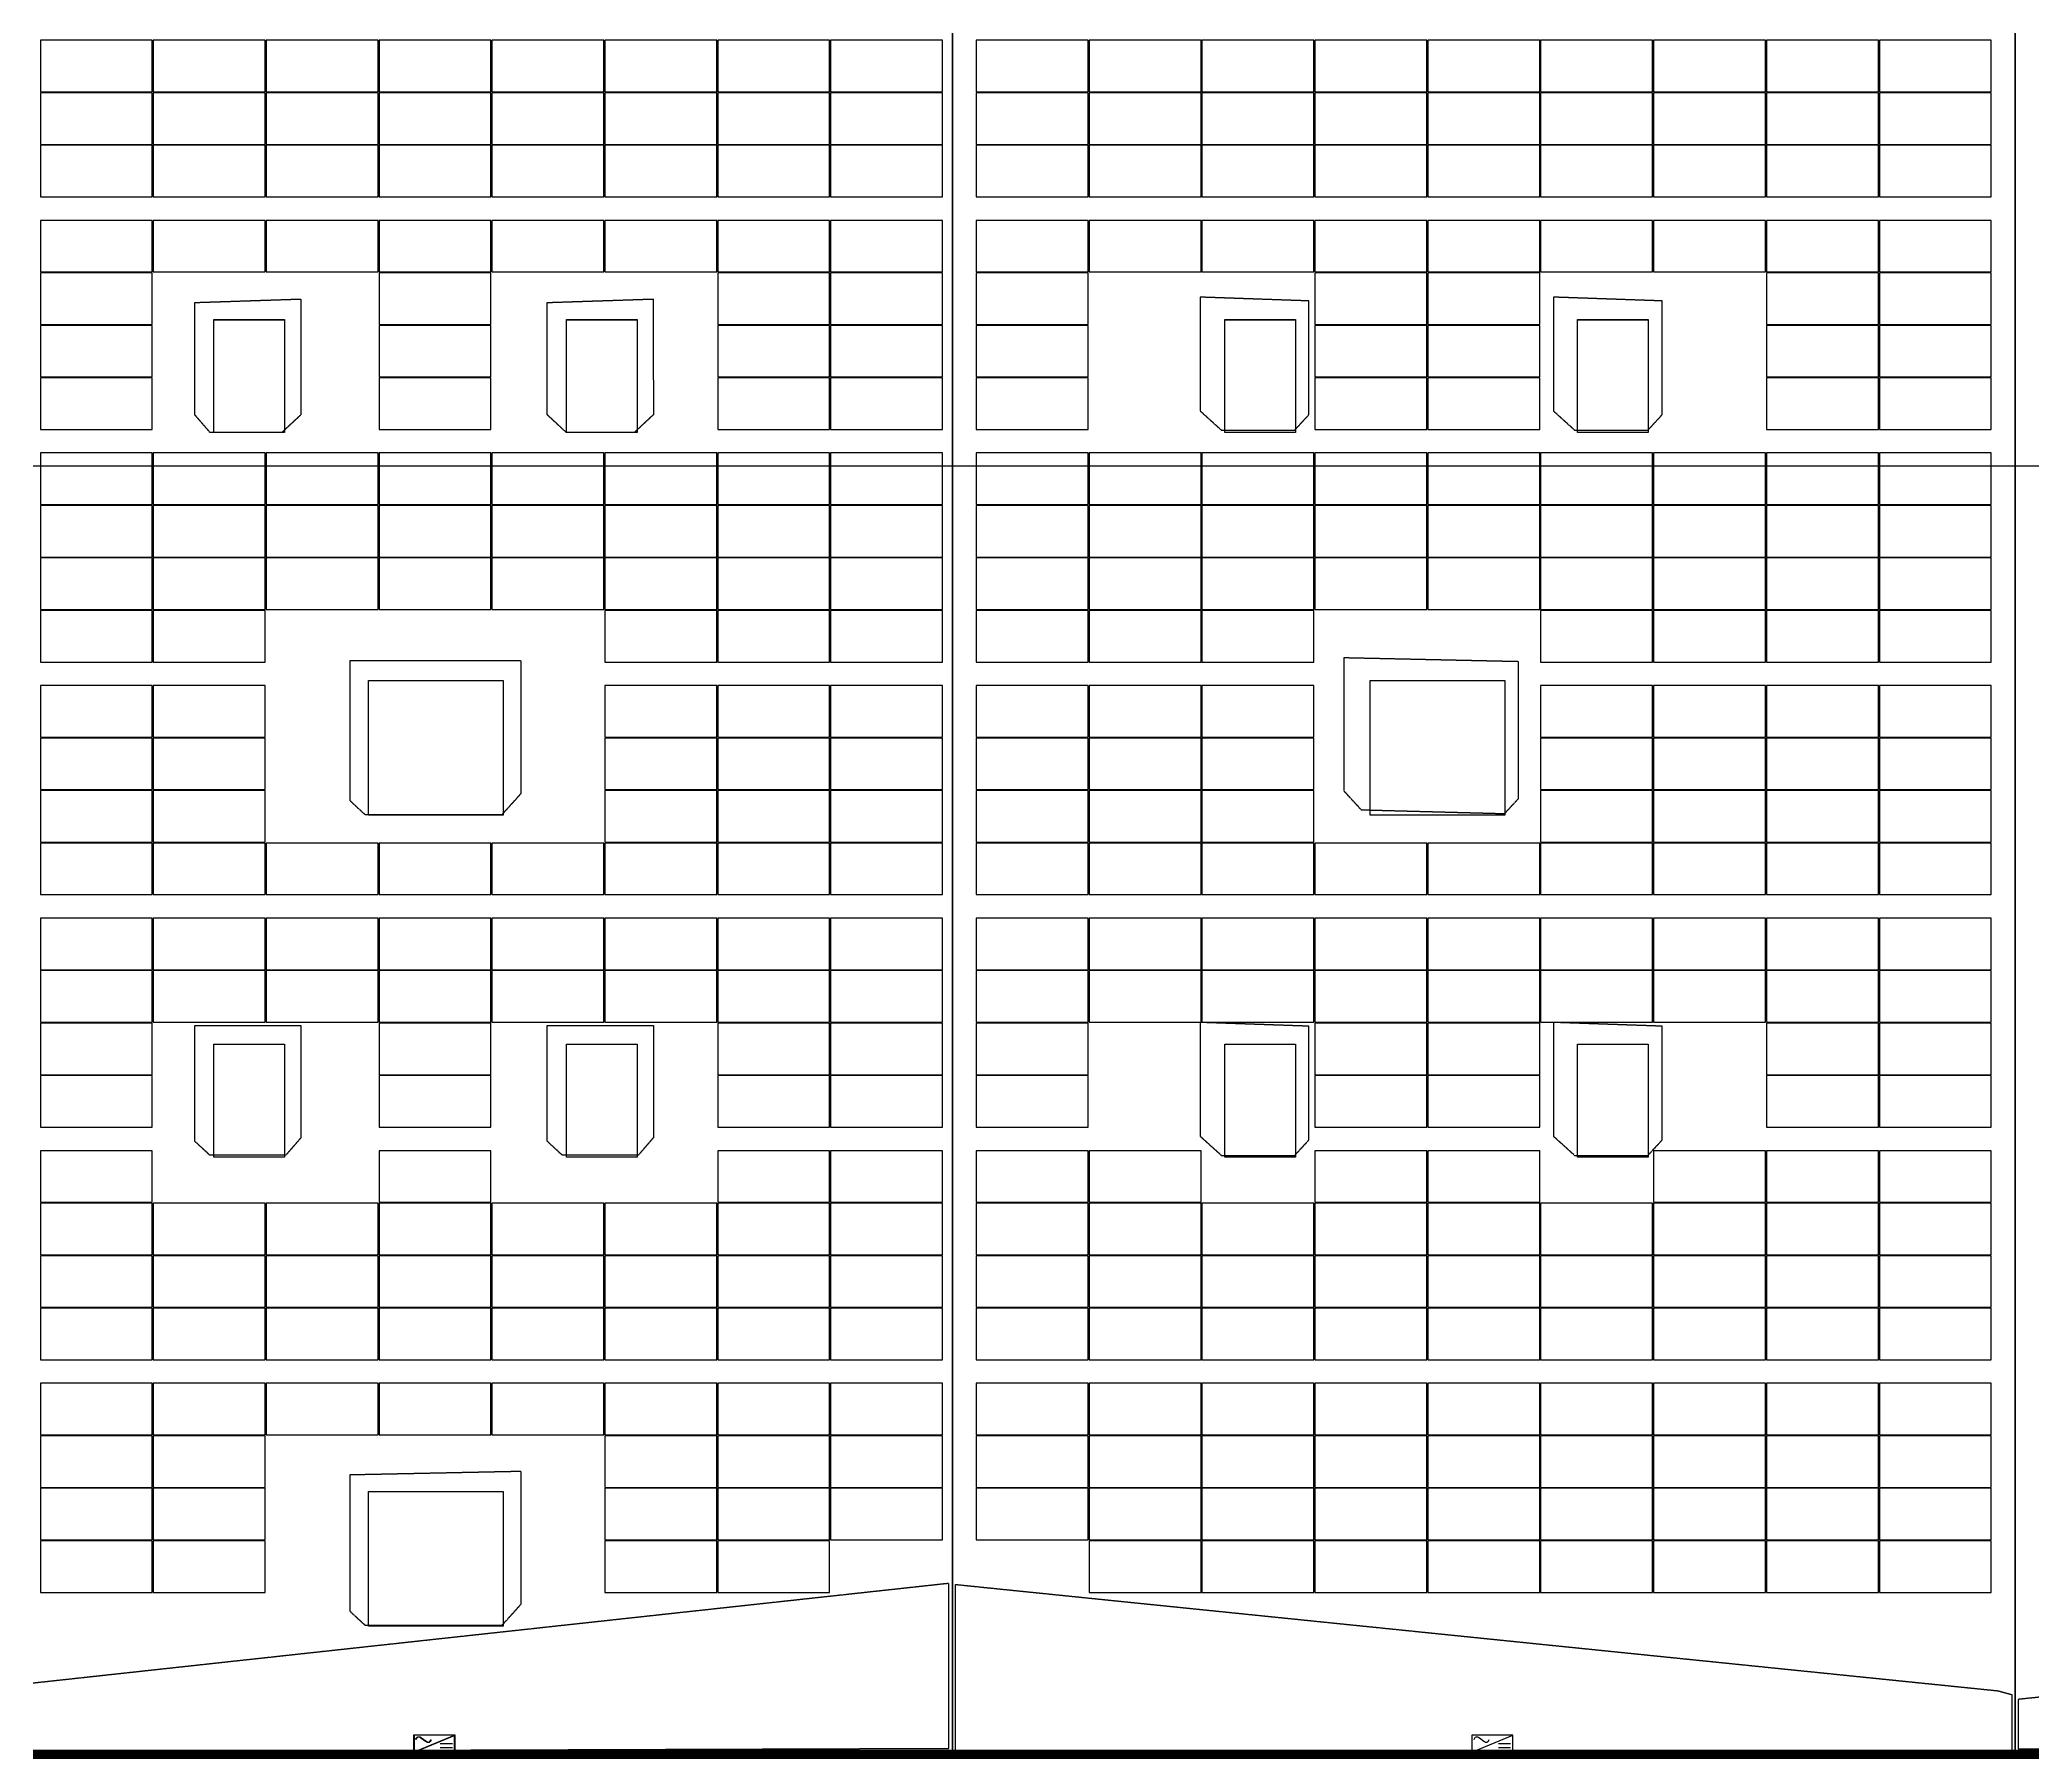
# Model space of a CAD drawing. Header units: millimetres. Extents: x -330863 to 383137, y -246038 to 314990.
# Drawn here: x -42799 to -436, y -129651 to -93253 of the extents above; entities that cross this region are included whole.
import ezdxf

# ---------------------------------------------------------------- set-up
doc = ezdxf.new("R2010")
doc.units = ezdxf.units.MM
doc.linetypes.add('DASHED', pattern=[1.524, 1.27, -0.254])
doc.linetypes.add('HIDDEN', pattern=[0.375, 0.25, -0.125])
for name, color, linetype in [('-建筑轮廓线', 7, 'Continuous'), ('单元区域外轮廓', 7, 'ByLayer'), ('屋脊线', 7, 'ByLayer'), ('组件', 7, 'ByLayer'), ('逆变器', 7, 'ByLayer'), ('阴影', 8, 'DASHED'), ('障碍物', 7, 'ByLayer')]:
    doc.layers.add(name, color=color, linetype=linetype)
doc.layers.add('PUB_DIM', color=7, linetype='Continuous', lineweight=0)
doc.layers.add('X消防车道', color=6, linetype='HIDDEN', lineweight=18)
doc.styles.add('_TCH_DIM_T3', font='SIMPLEX.shx', dxfattribs={"width": 0.6, "bigfont": 'GBCBIG.shx'})
doc.dimstyles.new('_TCH_ARCH_M_M&&1', dxfattribs={"dimtxt": 3, "dimasz": 0.5, "dimexe": 1.25, "dimexo": 1.5, "dimgap": 0.63125, "dimtad": 1, "dimtxsty": '_TCH_DIM_T3', "dimblk": 'ARCHTICK', "dimcen": 2.5, "dimclrt": 7, "dimazin": 2, "dimtfac": 1, "dimtix": 1, "dimtmove": 2, "dimatfit": 3})

# ---------------------------------------------------------------- blocks, each defined once
blk = doc.blocks.new('*U5')
at = {"layer": '单元区域外轮廓', "color": 2}
for points in [[(-88500, 145849, 10100), (88500, 145849, 10100), (88500, -93851, 10100), (64900, -93851, 10100), (64901, -129651, 10100), (-82500, -129651, 10100), (-82500, -112951, 10100), (-88500, -112951, 10100), (-88500, 145849, 10100)], [(-88500, 145849, 10600), (88500, 145849, 10600), (88500, -93851, 10600), (64900, -93851, 10600), (64901, -129651, 10600), (-82500, -129651, 10600), (-82500, -112951, 10600), (-88500, -112951, 10600), (-88500, 145849, 10600)]]:
    blk.add_polyline3d(points, close=True, dxfattribs=at)
at = {"flags": 1}
for tag in ['unit_id', 'unit_name', 'parapet_height', 'ground_elevation', 'is_enable_parapet']:
    blk.add_attdef(tag, (0, 0), '', height=2.5, dxfattribs=at)
blk = doc.blocks.new('*U6')
at = {"layer": '屋脊线', "color": 30}
for p, q in [((-23396, -129651, 8900), (-23400, 145849, 8900)), ((-796, -129651, 10100), (-800, 145849, 10100)), ((-45396, -129651, 10100), (-23396, -129651, 8900)), ((-23396, -129651, 8900), (-796, -129651, 10100)), ((-796, -129651, 10100), (21804, -129651, 8900))]:
    blk.add_line(p, q, dxfattribs=at)
at = {"flags": 1}
for tag in ['unit_id', 'unit_name']:
    blk.add_attdef(tag, (0, 0), '', height=2.5, dxfattribs=at)
blk = doc.blocks.new('*U30', base_point=(43.5, 18.1))
at = {"color": 0}
for p, q in [((0, 0), (87, 36.1)), ((56.7, 18.2), (81.7, 18.2)), ((56.7, 9.6), (81.7, 9.6))]:
    blk.add_line(p, q, dxfattribs=at)
blk.add_lwpolyline([(0, 0), (87, 0), (87, 36.1), (0, 36.1)], close=True, dxfattribs=at)
blk.add_lwpolyline([(4.7, 27, -0.6815), (15.8, 30.2), (25.5, 23.7, 0.6815), (36.6, 27)], format="xyb", dxfattribs=at)
blk = doc.blocks.new('*U35', base_point=(43.5, 18.1))
at = {"color": 0}
for p, q in [((0, 0), (87, 36.1)), ((56.7, 18.2), (81.7, 18.2)), ((56.7, 9.6), (81.7, 9.6))]:
    blk.add_line(p, q, dxfattribs=at)
blk.add_lwpolyline([(0, 0), (87, 0), (87, 36.1), (0, 36.1)], close=True, dxfattribs=at)
blk.add_lwpolyline([(4.7, 27, -0.6815), (15.8, 30.2), (25.5, 23.7, 0.6815), (36.6, 27)], format="xyb", dxfattribs=at)
blk = doc.blocks.new('*U36', base_point=(43.5, 18.1))
at = {"color": 0}
for p, q in [((0, 0), (87, 36.1)), ((56.7, 18.2), (81.7, 18.2)), ((56.7, 9.6), (81.7, 9.6))]:
    blk.add_line(p, q, dxfattribs=at)
blk.add_lwpolyline([(0, 0), (87, 0), (87, 36.1), (0, 36.1)], close=True, dxfattribs=at)
blk.add_lwpolyline([(4.7, 27, -0.6815), (15.8, 30.2), (25.5, 23.7, 0.6815), (36.6, 27)], format="xyb", dxfattribs=at)
blk = doc.blocks.new('*U137')
at = {"layer": '障碍物', "color": 1}
blk.add_polyline3d([(-39100, -99201, 10), (-37600, -99201, 10), (-37600, -101601, 10), (-39100, -101601, 10)], close=True, dxfattribs=at)
at = {"flags": 1}
for tag in ['height', 'shape']:
    blk.add_attdef(tag, (0, 0), '', height=2.5, dxfattribs=at)
blk = doc.blocks.new('*U138')
at = {"layer": '障碍物', "color": 1}
blk.add_polyline3d([(-31600, -99201, 10), (-30100, -99201, 10), (-30100, -101601, 10), (-31600, -101601, 10)], close=True, dxfattribs=at)
at = {"flags": 1}
for tag in ['height', 'shape']:
    blk.add_attdef(tag, (0, 0), '', height=2.5, dxfattribs=at)
blk = doc.blocks.new('*U139')
at = {"layer": '障碍物', "color": 1}
blk.add_polyline3d([(-39100, -114601, 10), (-37600, -114601, 10), (-37600, -117001, 10), (-39100, -117001, 10)], close=True, dxfattribs=at)
at = {"flags": 1}
for tag in ['height', 'shape']:
    blk.add_attdef(tag, (0, 0), '', height=2.5, dxfattribs=at)
blk = doc.blocks.new('*U140')
at = {"layer": '障碍物', "color": 1}
blk.add_polyline3d([(-31600, -114601, 10), (-30100, -114601, 10), (-30100, -117001, 10), (-31600, -117001, 10)], close=True, dxfattribs=at)
at = {"flags": 1}
for tag in ['height', 'shape']:
    blk.add_attdef(tag, (0, 0), '', height=2.5, dxfattribs=at)
blk = doc.blocks.new('*U154')
at = {"layer": '障碍物', "color": 1}
blk.add_polyline3d([(-35810, -106871, 10), (-32950, -106871, 10), (-32950, -109732, 10), (-35810, -109732, 10)], close=True, dxfattribs=at)
at = {"flags": 1}
for tag in ['height', 'shape']:
    blk.add_attdef(tag, (0, 0), '', height=2.5, dxfattribs=at)
blk = doc.blocks.new('*U155')
at = {"layer": '障碍物', "color": 1}
blk.add_polyline3d([(-35810, -124111, 10), (-32950, -124111, 10), (-32950, -126972, 10), (-35810, -126972, 10)], close=True, dxfattribs=at)
at = {"flags": 1}
for tag in ['height', 'shape']:
    blk.add_attdef(tag, (0, 0), '', height=2.5, dxfattribs=at)
blk = doc.blocks.new('*U212')
at = {"layer": '障碍物', "color": 1}
blk.add_polyline3d([(-17600, -99201, 10), (-16100, -99201, 10), (-16100, -101601, 10), (-17600, -101601, 10)], close=True, dxfattribs=at)
at = {"flags": 1}
for tag in ['height', 'shape']:
    blk.add_attdef(tag, (0, 0), '', height=2.5, dxfattribs=at)
blk = doc.blocks.new('*U213')
at = {"layer": '障碍物', "color": 1}
blk.add_polyline3d([(-10100, -99201, 10), (-8600, -99201, 10), (-8600, -101601, 10), (-10100, -101601, 10)], close=True, dxfattribs=at)
at = {"flags": 1}
for tag in ['height', 'shape']:
    blk.add_attdef(tag, (0, 0), '', height=2.5, dxfattribs=at)
blk = doc.blocks.new('*U216')
at = {"layer": '障碍物', "color": 1}
blk.add_polyline3d([(-17600, -114601, 10), (-16100, -114601, 10), (-16100, -117001, 10), (-17600, -117001, 10)], close=True, dxfattribs=at)
at = {"flags": 1}
for tag in ['height', 'shape']:
    blk.add_attdef(tag, (0, 0), '', height=2.5, dxfattribs=at)
blk = doc.blocks.new('*U217')
at = {"layer": '障碍物', "color": 1}
blk.add_polyline3d([(-10100, -114601, 10), (-8600, -114601, 10), (-8600, -117001, 10), (-10100, -117001, 10)], close=True, dxfattribs=at)
at = {"flags": 1}
for tag in ['height', 'shape']:
    blk.add_attdef(tag, (0, 0), '', height=2.5, dxfattribs=at)
blk = doc.blocks.new('*U229')
at = {"layer": '障碍物', "color": 1}
blk.add_polyline3d([(-14510, -106871, 10), (-11650, -106871, 10), (-11650, -109732, 10), (-14510, -109732, 10)], close=True, dxfattribs=at)
at = {"flags": 1}
for tag in ['height', 'shape']:
    blk.add_attdef(tag, (0, 0), '', height=2.5, dxfattribs=at)
blk = doc.blocks.new('*U13')
at = {"layer": '组件', "color": 0}
blk.add_polyline3d([(0, 0, 0), (0, -109.6, 0), (238.1, -109.6, 12.6), (238.1, 0, 12.6)], close=True, dxfattribs=at)
at = {"flags": 1}
for tag in ['mounting-hole-spacing1', 'mounting-hole-spacing2', 'module-material', 'vmpo', 'voco', 'silicon-material', 'panel-length', 'panel-width', 'panel-height', 'userid', 'theme', 'note', 'name', 'pmax', 'company-name', 'id', 'impo', 'isco']:
    blk.add_attdef(tag, (0, 0), '', height=2.5, dxfattribs=at)
blk = doc.blocks.new('*U11')
at = {"layer": '组件', "color": 0}
blk.add_polyline3d([(0, 0, 0), (0, 109.6, 0), (-238, 109.6, 13), (-238, 0, 13)], close=True, dxfattribs=at)
at = {"flags": 1}
for tag in ['mounting-hole-spacing1', 'mounting-hole-spacing2', 'module-material', 'vmpo', 'voco', 'silicon-material', 'panel-length', 'panel-width', 'panel-height', 'userid', 'theme', 'note', 'name', 'pmax', 'company-name', 'id', 'impo', 'isco']:
    blk.add_attdef(tag, (0, 0), '', height=2.5, dxfattribs=at)
blk = doc.blocks.new('_ArchTick')
at = {"color": 0, "linetype": 'ByBlock', "const_width": 0.4}
blk.add_lwpolyline([(-0.5, -0.5), (0.5, 0.5)], dxfattribs=at)
blk = doc.blocks.new('*D471')
at = {"layer": 'Defpoints', "color": 0, "transparency": 16777216}
for p in [(-88500, -94587), (64800, -94587), (64800, -102309)]:
    blk.add_point(p, dxfattribs=at)
at = {"layer": 'PUB_DIM', "color": 0, "lineweight": -2, "transparency": 16777216}
for p, q in [((-88500, -94588), (-88500, -102310)), ((64800, -94588), (64800, -102310)), ((-88500, -102309), (64800, -102309))]:
    blk.add_line(p, q, dxfattribs=at)
at = {"layer": 'PUB_DIM', "color": 0, "lineweight": -2, "transparency": 16777216, "xscale": 0.5, "yscale": 0.5, "zscale": 0.5, "rotation": 180}
blk.add_blockref('_ArchTick', (-88500, -102309), dxfattribs=at)
at = {"layer": 'PUB_DIM', "color": 0, "lineweight": -2, "transparency": 16777216, "xscale": 0.5, "yscale": 0.5, "zscale": 0.5}
blk.add_blockref('_ArchTick', (64800, -102309), dxfattribs=at)
at = {"layer": 'PUB_DIM', "color": 7, "transparency": 16777216, "insert": (-11850, -102307), "char_height": 3, "attachment_point": 5, "style": '_TCH_DIM_T3'}
blk.add_mtext('\\A1;153300.00', dxfattribs=at)

msp = doc.modelspace()

# ---------------------------------------------------------------- hatches: boundary and pattern name
at = {"layer": 'X消防车道'}
h = msp.add_hatch(dxfattribs=at)
h.set_pattern_fill('DOTS', color=8, scale=1000, angle=-31.487838)
h.set_pattern_definition([(328.51216202, (-1970228605.7, -2547630934.4), (1506.0502845, 939.1527315), [0, -1587.5])])
h.paths.add_polyline_path([(-93210.319, -143669.982, 0.388696348), (-80260.509, -155528.75), (-29868.25, -155528.75, 0.072993423), (-27282.119, -155149.186), (-24812.542, -154408.313, -0.072993423), (-22226.411, -154028.75), (83399.933, -154028.75, -0.414215405), (92400, -163028.739), (92400.012, -173021.711), (96400.012, -173176.258), (96400, -163028.734, 0.414220327), (83399.684, -150028.75), (-22813.487, -150028.75, 0.072993423), (-25399.617, -150408.313), (-27869.195, -151149.186, -0.072993423), (-30455.326, -151528.75), (-80260.509, -151528.75, -0.388697685), (-89225.766, -143318.792), (-114666.763, 145381.208, -0.440198268), (-105701.506, 155171.25), (85999.681, 155171.25, -0.414210993), (94999.681, 146171.329, -0.141448111), (96999.681, 153099.453, 0.257670399), (85999.52, 159171.25), (-105701.603, 159171.25, 0.440196051), (-118651.322, 145030.079)])

# ---------------------------------------------------------------- linework, layer by layer
at = {"layer": '-建筑轮廓线', "const_width": 300, "elevation": 10100}
msp.add_lwpolyline([(65100.001, -129748.75), (-82499.999, -129748.75)], dxfattribs=at)
at = {"layer": '单元区域外轮廓', "elevation": 10100}
msp.add_lwpolyline([(-88500, 145848.75), (88500, 145848.75), (88500, -93851.25), (64900, -93851.25), (64900.605, -129651.253), (-82500.002, -129651.239), (-82500.002, -112951.25), (-88500, -112951.25), (-88500, 145848.75)], dxfattribs=at)
at = {"layer": '屋脊线', "color": 30, "elevation": 8900}
msp.add_lwpolyline([(-23399.713, 145848.75), (-23395.512, -129651.245)], dxfattribs=at)
at = {"layer": '屋脊线', "color": 2, "elevation": 10100}
msp.add_lwpolyline([(-799.713, 145848.75), (-795.512, -129651.247)], dxfattribs=at)
at = {"layer": '阴影', "linetype": 'DASHED'}
for points in [[(-37651.304, -101596.621, 9678.565), (-39182.351, -101596.66, 9762.077), (-39504.685, -101223.672, 9779.658), (-39504.719, -98836.504, 9779.658), (-37248.442, -98761.846, 9656.588), (-37248.403, -101223.613, 9656.588), (-37651.304, -101596.621, 9678.565)], [(-30157.227, -101596.426, 9269.797), (-31607.698, -101596.465, 9348.914), (-32010.608, -101223.477, 9370.891), (-32010.642, -98836.309, 9370.891), (-29754.365, -98761.66, 9247.82), (-29754.326, -101223.418, 9247.82), (-30157.227, -101596.426, 9269.797)], [(-15818.164, -101224.766, 9303.36), (-15818.201, -98803.193, 9303.36), (-18123.726, -98722.51, 9180.942), (-18123.689, -101144.082, 9180.942), (-17677.452, -101547.666, 9204.636), (-16115.646, -101547.646, 9287.564), (-15818.164, -101224.766, 9303.36)], [(-8306.619, -101224.668, 9702.203), (-8306.656, -98803.096, 9702.203), (-10612.181, -98722.412, 9579.786), (-10612.145, -101143.984, 9579.786), (-10165.907, -101547.578, 9603.48), (-8604.101, -101547.549, 9686.407), (-8306.619, -101224.668, 9702.203)], [(-32977.458, -109727.773, 9423.635), (-35878.389, -109727.861, 9581.867), (-36200.723, -109429.482, 9599.449), (-36200.767, -106445.518, 9599.449), (-32574.6, -106445.42, 9401.658), (-32574.556, -109280.176, 9401.658), (-32977.458, -109727.773, 9423.635)], [(-11355.736, -109377.344, 9540.297), (-11355.781, -106471.455, 9540.297), (-15074.369, -106390.781, 9342.849), (-15074.325, -109215.947, 9342.849), (-14702.46, -109619.541, 9362.594), (-11653.218, -109700.225, 9524.501), (-11355.736, -109377.344, 9540.297)], [(-37570.488, -116964.004, 9674.17), (-39182.117, -116964.043, 9762.077), (-39504.451, -116665.654, 9779.658), (-39504.49, -114203.896, 9779.658), (-37248.208, -114203.838, 9656.588), (-37248.169, -116590.996, 9656.588), (-37570.488, -116964.004, 9674.17)], [(-30076.411, -116963.799, 9265.402), (-31688.04, -116963.838, 9353.309), (-32010.374, -116665.449, 9370.891), (-32010.408, -114203.691, 9370.891), (-29754.131, -114203.633, 9247.82), (-29754.092, -116590.801, 9247.82), (-30076.411, -116963.799, 9265.402)], [(-15817.93, -116642.119, 9303.36), (-15817.966, -114220.537, 9303.36), (-18123.491, -114139.854, 9180.942), (-18123.455, -116561.426, 9180.942), (-17677.217, -116965.02, 9204.636), (-16115.41, -116965, 9287.564), (-15817.93, -116642.119, 9303.36)], [(-8306.384, -116642.021, 9702.203), (-8306.421, -114220.449, 9702.203), (-10611.947, -114139.756, 9579.786), (-10611.91, -116561.338, 9579.786), (-10165.672, -116964.922, 9603.48), (-8603.866, -116964.902, 9686.407), (-8306.384, -116642.021, 9702.203)], [(-32977.195, -126960.127, 9423.635), (-35878.125, -126960.215, 9581.867), (-36200.459, -126661.826, 9599.449), (-36200.503, -123752.471, 9599.449), (-32574.336, -123677.783, 9401.658), (-32574.292, -126512.529, 9401.658), (-32977.195, -126960.127, 9423.635)], [(-730.165, -128530.322, 10097.529), (-730.147, -129579.678, 10097.529), (21804.487, -129579.355, 8901), (21804.434, -126108.438, 8901), (13623.557, -126996.455, 9335.383), (13921.039, -126673.574, 9319.587), (13920.994, -123767.686, 9319.587), (10276.78, -123767.734, 9513.085), (10276.825, -126673.633, 9513.086), (10648.687, -126996.504, 9493.34), (13177.328, -127077.188, 9359.077), (-730.165, -128530.322, 10097.529)], [(-23468.538, -129570.85, 8904.983), (-23468.596, -126064.688, 8904.983), (-45386.719, -128452.451, 10100.519), (-45386.699, -129646.035, 10100.519), (-23468.538, -129570.85, 8904.983)], [(-869.013, -129637.695, 10097.097), (-23329.275, -129637.998, 8904.517), (-23329.329, -126086.357, 8904.517), (-1166.52, -128346.191, 10081.301), (-869.032, -128426.895, 10097.097), (-869.013, -129637.695, 10097.097)]]:
    msp.add_polyline3d(points, close=True, dxfattribs=at)
at = {"layer": '障碍物', "color": 4, "elevation": 10300}
for points in [[(-39099.998, -99201.25), (-37599.999, -99201.25), (-37599.999, -101601.25), (-39099.998, -101601.25)], [(-31599.998, -99201.25), (-30099.999, -99201.25), (-30099.999, -101601.25), (-31599.998, -101601.25)], [(-17599.998, -99201.255), (-16099.998, -99201.255), (-16099.998, -101601.255), (-17599.998, -101601.255)], [(-10099.998, -99201.255), (-8599.998, -99201.255), (-8599.998, -101601.255), (-10099.998, -101601.255)], [(-39100, -114601.25), (-37600, -114601.25), (-37600, -117001.25), (-39100, -117001.25)], [(-31600, -114601.25), (-30100, -114601.25), (-30100, -117001.25), (-31600, -117001.25)], [(-17600, -114601.255), (-16100, -114601.255), (-16100, -117001.255), (-17600, -117001.255)], [(-10100, -114601.255), (-8600, -114601.255), (-8600, -117001.255), (-10100, -117001.255)]]:
    msp.add_lwpolyline(points, close=True, dxfattribs=at)
at = {"layer": '障碍物', "elevation": 10300}
for points in [[(-35810.114, -106870.996), (-32949.606, -106870.996), (-32949.606, -109731.504), (-35810.114, -109731.504)], [(-14510.129, -106870.996), (-11649.621, -106870.996), (-11649.621, -109731.504), (-14510.129, -109731.504)], [(-35810.114, -124110.997), (-32949.606, -124110.997), (-32949.606, -126971.505), (-35810.114, -126971.505)]]:
    msp.add_lwpolyline(points, close=True, dxfattribs=at)

# ---------------------------------------------------------------- block references
at = {"layer": '单元区域外轮廓'}
msp.add_blockref('*U5', (0, 0), dxfattribs=at)
at = {"layer": '屋脊线'}
msp.add_blockref('*U6', (0, 0), dxfattribs=at)
at = {"layer": '组件', "color": 5, "xscale": 10, "yscale": 10, "zscale": 10}
for name, p in [('*U11', (-40408.677, -94359.25, 9928.052)), ('*U11', (-38008.24, -94359.25, 9797.119)), ('*U11', (-35607.803, -94359.25, 9666.186)), ('*U11', (-33207.367, -94359.25, 9535.253)), ('*U11', (-30806.93, -94359.25, 9404.32)), ('*U11', (-28406.494, -94359.25, 9273.388)), ('*U11', (-26006.057, -94359.25, 9142.455)), ('*U11', (-23605.621, -94359.25, 9011.522)), ('*U13', (-22890.39, -93263.25, 9026.851)), ('*U13', (-20489.774, -93263.25, 9154.317)), ('*U13', (-18089.157, -93263.25, 9281.784)), ('*U13', (-15688.54, -93263.25, 9409.25)), ('*U13', (-13287.923, -93263.25, 9536.717)), ('*U13', (-10887.306, -93263.25, 9664.183)), ('*U13', (-8486.689, -93263.25, 9791.649)), ('*U13', (-6086.072, -93263.25, 9919.116)), ('*U13', (-3685.455, -93263.25, 10046.582)), ('*U11', (-40408.677, -95475.25, 9928.052)), ('*U11', (-38008.24, -95475.25, 9797.119)), ('*U11', (-35607.803, -95475.25, 9666.186)), ('*U11', (-33207.367, -95475.25, 9535.253)), ('*U11', (-30806.93, -95475.25, 9404.32)), ('*U11', (-28406.494, -95475.25, 9273.388)), ('*U11', (-26006.057, -95475.25, 9142.455)), ('*U11', (-23605.621, -95475.25, 9011.522)), ('*U13', (-22890.39, -94379.25, 9026.851)), ('*U13', (-20489.774, -94379.25, 9154.317)), ('*U13', (-18089.157, -94379.25, 9281.784)), ('*U13', (-15688.54, -94379.25, 9409.25)), ('*U13', (-13287.923, -94379.25, 9536.717)), ('*U13', (-10887.306, -94379.25, 9664.183)), ('*U13', (-8486.689, -94379.25, 9791.649)), ('*U13', (-6086.072, -94379.25, 9919.116)), ('*U13', (-3685.455, -94379.25, 10046.582)), ('*U11', (-40408.677, -96591.25, 9928.052)), ('*U11', (-38008.24, -96591.25, 9797.119)), ('*U11', (-35607.803, -96591.25, 9666.186)), ('*U11', (-33207.367, -96591.25, 9535.253)), ('*U11', (-30806.93, -96591.25, 9404.32)), ('*U11', (-28406.494, -96591.25, 9273.388)), ('*U11', (-26006.057, -96591.25, 9142.455)), ('*U11', (-23605.621, -96591.25, 9011.522)), ('*U13', (-22890.39, -95495.25, 9026.851)), ('*U13', (-20489.774, -95495.25, 9154.317)), ('*U13', (-18089.157, -95495.25, 9281.784)), ('*U13', (-15688.54, -95495.25, 9409.25)), ('*U13', (-13287.923, -95495.25, 9536.717)), ('*U13', (-10887.306, -95495.25, 9664.183)), ('*U13', (-8486.689, -95495.25, 9791.649)), ('*U13', (-6086.072, -95495.25, 9919.116)), ('*U13', (-3685.455, -95495.25, 10046.582)), ('*U11', (-40408.677, -98187.25, 9928.056)), ('*U11', (-38008.24, -98187.25, 9797.123)), ('*U11', (-35607.803, -98187.25, 9666.19)), ('*U11', (-33207.367, -98187.25, 9535.257)), ('*U11', (-30806.93, -98187.25, 9404.325)), ('*U11', (-28406.494, -98187.25, 9273.392)), ('*U11', (-26006.057, -98187.25, 9142.459)), ('*U11', (-23605.621, -98187.25, 9011.526)), ('*U13', (-22890.39, -97091.25, 9026.847)), ('*U13', (-20489.774, -97091.25, 9154.313)), ('*U13', (-18089.157, -97091.25, 9281.78)), ('*U13', (-15688.54, -97091.25, 9409.246)), ('*U13', (-13287.923, -97091.25, 9536.713)), ('*U13', (-10887.306, -97091.25, 9664.179)), ('*U13', (-8486.689, -97091.25, 9791.645)), ('*U13', (-6086.072, -97091.25, 9919.112)), ('*U13', (-3685.455, -97091.25, 10046.578)), ('*U11', (-40408.677, -99303.25, 9928.056)), ('*U11', (-33207.367, -99303.25, 9535.257)), ('*U11', (-26006.057, -99303.25, 9142.459)), ('*U11', (-23605.621, -99303.25, 9011.526)), ('*U13', (-22890.39, -98207.25, 9026.847)), ('*U13', (-15688.54, -98207.25, 9409.246)), ('*U13', (-13287.923, -98207.25, 9536.713)), ('*U13', (-6086.072, -98207.25, 9919.112)), ('*U13', (-3685.455, -98207.25, 10046.578)), ('*U11', (-40408.677, -100419.25, 9928.056)), ('*U11', (-33207.367, -100419.25, 9535.257)), ('*U11', (-26006.057, -100419.25, 9142.459)), ('*U11', (-23605.621, -100419.25, 9011.526)), ('*U13', (-22890.39, -99323.25, 9026.847)), ('*U13', (-15688.54, -99323.25, 9409.246)), ('*U13', (-13287.923, -99323.25, 9536.713)), ('*U13', (-6086.072, -99323.25, 9919.112)), ('*U13', (-3685.455, -99323.25, 10046.578)), ('*U11', (-40408.677, -101535.25, 9928.056)), ('*U11', (-33207.367, -101535.25, 9535.257)), ('*U11', (-26006.057, -101535.25, 9142.459)), ('*U11', (-23605.621, -101535.25, 9011.526)), ('*U13', (-22890.39, -100439.25, 9026.847)), ('*U13', (-15688.54, -100439.25, 9409.246)), ('*U13', (-13287.923, -100439.25, 9536.713)), ('*U13', (-6086.072, -100439.25, 9919.112)), ('*U13', (-3685.455, -100439.25, 10046.578)), ('*U11', (-40408.677, -103131.25, 9928.06)), ('*U11', (-38008.24, -103131.25, 9797.127)), ('*U11', (-35607.803, -103131.25, 9666.194)), ('*U11', (-33207.367, -103131.25, 9535.262)), ('*U11', (-30806.93, -103131.25, 9404.329)), ('*U11', (-28406.494, -103131.25, 9273.396)), ('*U11', (-26006.057, -103131.25, 9142.463)), ('*U11', (-23605.621, -103131.25, 9011.53)), ('*U13', (-22890.39, -102035.25, 9026.843)), ('*U13', (-20489.774, -102035.25, 9154.309)), ('*U13', (-18089.157, -102035.25, 9281.776)), ('*U13', (-15688.54, -102035.25, 9409.242)), ('*U13', (-13287.923, -102035.25, 9536.709)), ('*U13', (-10887.306, -102035.25, 9664.175)), ('*U13', (-8486.689, -102035.25, 9791.641)), ('*U13', (-6086.072, -102035.25, 9919.108)), ('*U13', (-3685.455, -102035.25, 10046.574)), ('*U11', (-40408.677, -104247.25, 9928.06)), ('*U11', (-38008.24, -104247.25, 9797.127)), ('*U11', (-35607.803, -104247.25, 9666.194)), ('*U11', (-33207.367, -104247.25, 9535.262)), ('*U11', (-30806.93, -104247.25, 9404.329)), ('*U11', (-28406.494, -104247.25, 9273.396)), ('*U11', (-26006.057, -104247.25, 9142.463)), ('*U11', (-23605.621, -104247.25, 9011.53)), ('*U13', (-22890.39, -103151.25, 9026.843)), ('*U13', (-20489.774, -103151.25, 9154.309)), ('*U13', (-18089.157, -103151.25, 9281.776)), ('*U13', (-15688.54, -103151.25, 9409.242)), ('*U13', (-13287.923, -103151.25, 9536.709)), ('*U13', (-10887.306, -103151.25, 9664.175)), ('*U13', (-8486.689, -103151.25, 9791.641)), ('*U13', (-6086.072, -103151.25, 9919.108)), ('*U13', (-3685.455, -103151.25, 10046.574)), ('*U11', (-40408.677, -105363.25, 9928.06)), ('*U11', (-38008.24, -105363.25, 9797.127)), ('*U11', (-35607.803, -105363.25, 9666.194)), ('*U11', (-33207.367, -105363.25, 9535.262)), ('*U11', (-30806.93, -105363.25, 9404.329)), ('*U11', (-28406.494, -105363.25, 9273.396)), ('*U11', (-26006.057, -105363.25, 9142.463)), ('*U11', (-23605.621, -105363.25, 9011.53)), ('*U13', (-22890.39, -104267.25, 9026.843)), ('*U13', (-20489.774, -104267.25, 9154.309)), ('*U13', (-18089.157, -104267.25, 9281.776)), ('*U13', (-15688.54, -104267.25, 9409.242)), ('*U13', (-13287.923, -104267.25, 9536.709)), ('*U13', (-10887.306, -104267.25, 9664.175)), ('*U13', (-8486.689, -104267.25, 9791.641)), ('*U13', (-6086.072, -104267.25, 9919.108)), ('*U13', (-3685.455, -104267.25, 10046.574)), ('*U11', (-40408.677, -106479.25, 9928.06)), ('*U11', (-38008.24, -106479.25, 9797.127)), ('*U11', (-28406.494, -106479.25, 9273.396)), ('*U11', (-26006.057, -106479.25, 9142.463)), ('*U11', (-23605.621, -106479.25, 9011.53)), ('*U13', (-22890.39, -105383.25, 9026.843)), ('*U13', (-20489.774, -105383.25, 9154.309)), ('*U13', (-18089.157, -105383.25, 9281.776)), ('*U13', (-10887.306, -105383.25, 9664.175)), ('*U13', (-8486.689, -105383.25, 9791.641)), ('*U13', (-6086.072, -105383.25, 9919.108)), ('*U13', (-3685.455, -105383.25, 10046.574)), ('*U11', (-40408.677, -108075.25, 9928.064)), ('*U11', (-38008.24, -108075.25, 9797.132)), ('*U11', (-28406.494, -108075.25, 9273.4)), ('*U11', (-26006.057, -108075.25, 9142.467)), ('*U11', (-23605.621, -108075.25, 9011.534)), ('*U13', (-22890.39, -106979.25, 9026.839)), ('*U13', (-20489.774, -106979.25, 9154.305)), ('*U13', (-18089.157, -106979.25, 9281.772)), ('*U13', (-10887.306, -106979.25, 9664.171)), ('*U13', (-8486.689, -106979.25, 9791.637)), ('*U13', (-6086.072, -106979.25, 9919.104)), ('*U13', (-3685.455, -106979.25, 10046.57)), ('*U11', (-40408.677, -109191.25, 9928.064)), ('*U11', (-38008.24, -109191.25, 9797.132)), ('*U11', (-28406.494, -109191.25, 9273.4)), ('*U11', (-26006.057, -109191.25, 9142.467)), ('*U11', (-23605.621, -109191.25, 9011.534)), ('*U13', (-22890.39, -108095.25, 9026.839)), ('*U13', (-20489.774, -108095.25, 9154.305)), ('*U13', (-18089.157, -108095.25, 9281.772)), ('*U13', (-10887.306, -108095.25, 9664.171)), ('*U13', (-8486.689, -108095.25, 9791.637)), ('*U13', (-6086.072, -108095.25, 9919.104)), ('*U13', (-3685.455, -108095.25, 10046.57)), ('*U11', (-40408.677, -110307.25, 9928.064)), ('*U11', (-38008.24, -110307.25, 9797.132)), ('*U11', (-28406.494, -110307.25, 9273.4)), ('*U11', (-26006.057, -110307.25, 9142.467)), ('*U11', (-23605.621, -110307.25, 9011.534)), ('*U13', (-22890.39, -109211.25, 9026.839)), ('*U13', (-20489.774, -109211.25, 9154.305)), ('*U13', (-18089.157, -109211.25, 9281.772)), ('*U13', (-10887.306, -109211.25, 9664.171)), ('*U13', (-8486.689, -109211.25, 9791.637)), ('*U13', (-6086.072, -109211.25, 9919.104)), ('*U13', (-3685.455, -109211.25, 10046.57)), ('*U11', (-40408.677, -111423.25, 9928.064)), ('*U11', (-38008.24, -111423.25, 9797.132)), ('*U11', (-35607.803, -111423.25, 9666.199)), ('*U11', (-33207.367, -111423.25, 9535.266)), ('*U11', (-30806.93, -111423.25, 9404.333)), ('*U11', (-28406.494, -111423.25, 9273.4)), ('*U11', (-26006.057, -111423.25, 9142.467)), ('*U11', (-23605.621, -111423.25, 9011.534)), ('*U13', (-22890.39, -110327.25, 9026.839)), ('*U13', (-20489.774, -110327.25, 9154.305)), ('*U13', (-18089.157, -110327.25, 9281.772)), ('*U13', (-15688.54, -110327.25, 9409.238)), ('*U13', (-13287.923, -110327.25, 9536.705)), ('*U13', (-10887.306, -110327.25, 9664.171)), ('*U13', (-8486.689, -110327.25, 9791.637)), ('*U13', (-6086.072, -110327.25, 9919.104)), ('*U13', (-3685.455, -110327.25, 10046.57)), ('*U11', (-40408.677, -113019.25, 9928.069)), ('*U11', (-38008.24, -113019.25, 9797.136)), ('*U11', (-35607.803, -113019.25, 9666.203)), ('*U11', (-33207.367, -113019.25, 9535.27)), ('*U11', (-30806.93, -113019.25, 9404.337)), ('*U11', (-28406.494, -113019.25, 9273.404)), ('*U11', (-26006.057, -113019.25, 9142.471)), ('*U11', (-23605.621, -113019.25, 9011.538)), ('*U13', (-22890.39, -111923.25, 9026.835)), ('*U13', (-20489.774, -111923.25, 9154.301)), ('*U13', (-18089.157, -111923.25, 9281.768)), ('*U13', (-15688.54, -111923.25, 9409.234)), ('*U13', (-13287.923, -111923.25, 9536.701)), ('*U13', (-10887.306, -111923.25, 9664.167)), ('*U13', (-8486.689, -111923.25, 9791.633)), ('*U13', (-6086.072, -111923.25, 9919.1)), ('*U13', (-3685.455, -111923.25, 10046.566)), ('*U11', (-40408.677, -114135.25, 9928.069)), ('*U11', (-38008.24, -114135.25, 9797.136)), ('*U11', (-35607.803, -114135.25, 9666.203)), ('*U11', (-33207.367, -114135.25, 9535.27)), ('*U11', (-30806.93, -114135.25, 9404.337)), ('*U11', (-28406.494, -114135.25, 9273.404)), ('*U11', (-26006.057, -114135.25, 9142.471)), ('*U11', (-23605.621, -114135.25, 9011.538)), ('*U13', (-22890.39, -113039.25, 9026.835)), ('*U13', (-20489.774, -113039.25, 9154.301)), ('*U13', (-18089.157, -113039.25, 9281.768)), ('*U13', (-15688.54, -113039.25, 9409.234)), ('*U13', (-13287.923, -113039.25, 9536.701)), ('*U13', (-10887.306, -113039.25, 9664.167)), ('*U13', (-8486.689, -113039.25, 9791.633)), ('*U13', (-6086.072, -113039.25, 9919.1)), ('*U13', (-3685.455, -113039.25, 10046.566)), ('*U11', (-40408.677, -115251.25, 9928.069)), ('*U11', (-33207.367, -115251.25, 9535.27)), ('*U11', (-26006.057, -115251.25, 9142.471)), ('*U11', (-23605.621, -115251.25, 9011.538)), ('*U13', (-22890.39, -114155.25, 9026.835)), ('*U13', (-15688.54, -114155.25, 9409.234)), ('*U13', (-13287.923, -114155.25, 9536.701)), ('*U13', (-6086.072, -114155.25, 9919.1)), ('*U13', (-3685.455, -114155.25, 10046.566)), ('*U11', (-40408.677, -116367.25, 9928.069)), ('*U11', (-33207.367, -116367.25, 9535.27)), ('*U11', (-26006.057, -116367.25, 9142.471)), ('*U11', (-23605.621, -116367.25, 9011.538)), ('*U13', (-22890.39, -115271.25, 9026.835)), ('*U13', (-15688.54, -115271.25, 9409.234)), ('*U13', (-13287.923, -115271.25, 9536.701)), ('*U13', (-6086.072, -115271.25, 9919.1)), ('*U13', (-3685.455, -115271.25, 10046.566)), ('*U11', (-40408.677, -117963.25, 9928.073)), ('*U11', (-33207.367, -117963.25, 9535.274)), ('*U11', (-26006.057, -117963.25, 9142.475)), ('*U11', (-23605.621, -117963.25, 9011.542)), ('*U13', (-22890.39, -116867.25, 9026.831)), ('*U13', (-20489.774, -116867.25, 9154.297)), ('*U13', (-15688.54, -116867.25, 9409.23)), ('*U13', (-13287.923, -116867.25, 9536.697)), ('*U13', (-8486.689, -116867.25, 9791.629)), ('*U13', (-6086.072, -116867.25, 9919.096)), ('*U13', (-3685.455, -116867.25, 10046.562)), ('*U11', (-40408.677, -119079.25, 9928.073)), ('*U11', (-38008.24, -119079.25, 9797.14)), ('*U11', (-35607.803, -119079.25, 9666.207)), ('*U11', (-33207.367, -119079.25, 9535.274)), ('*U11', (-30806.93, -119079.25, 9404.341)), ('*U11', (-28406.494, -119079.25, 9273.408)), ('*U11', (-26006.057, -119079.25, 9142.475)), ('*U11', (-23605.621, -119079.25, 9011.542)), ('*U13', (-22890.39, -117983.25, 9026.831)), ('*U13', (-20489.774, -117983.25, 9154.297)), ('*U13', (-18089.157, -117983.25, 9281.764)), ('*U13', (-15688.54, -117983.25, 9409.23)), ('*U13', (-13287.923, -117983.25, 9536.697)), ('*U13', (-10887.306, -117983.25, 9664.163)), ('*U13', (-8486.689, -117983.25, 9791.629)), ('*U13', (-6086.072, -117983.25, 9919.096)), ('*U13', (-3685.455, -117983.25, 10046.562)), ('*U11', (-40408.677, -120195.25, 9928.073)), ('*U11', (-38008.24, -120195.25, 9797.14)), ('*U11', (-35607.803, -120195.25, 9666.207)), ('*U11', (-33207.367, -120195.25, 9535.274)), ('*U11', (-30806.93, -120195.25, 9404.341)), ('*U11', (-28406.494, -120195.25, 9273.408)), ('*U11', (-26006.057, -120195.25, 9142.475)), ('*U11', (-23605.621, -120195.25, 9011.542)), ('*U13', (-22890.39, -119099.25, 9026.831)), ('*U13', (-20489.774, -119099.25, 9154.297)), ('*U13', (-18089.157, -119099.25, 9281.764)), ('*U13', (-15688.54, -119099.25, 9409.23)), ('*U13', (-13287.923, -119099.25, 9536.697)), ('*U13', (-10887.306, -119099.25, 9664.163)), ('*U13', (-8486.689, -119099.25, 9791.629)), ('*U13', (-6086.072, -119099.25, 9919.096)), ('*U13', (-3685.455, -119099.25, 10046.562)), ('*U11', (-40408.677, -121311.25, 9928.073)), ('*U11', (-38008.24, -121311.25, 9797.14)), ('*U11', (-35607.803, -121311.25, 9666.207)), ('*U11', (-33207.367, -121311.25, 9535.274)), ('*U11', (-30806.93, -121311.25, 9404.341)), ('*U11', (-28406.494, -121311.25, 9273.408)), ('*U11', (-26006.057, -121311.25, 9142.475)), ('*U11', (-23605.621, -121311.25, 9011.542)), ('*U13', (-22890.39, -120215.25, 9026.831)), ('*U13', (-20489.774, -120215.25, 9154.297)), ('*U13', (-18089.157, -120215.25, 9281.764)), ('*U13', (-15688.54, -120215.25, 9409.23)), ('*U13', (-13287.923, -120215.25, 9536.697)), ('*U13', (-10887.306, -120215.25, 9664.163)), ('*U13', (-8486.689, -120215.25, 9791.629)), ('*U13', (-6086.072, -120215.25, 9919.096)), ('*U13', (-3685.455, -120215.25, 10046.562)), ('*U11', (-40408.677, -122907.25, 9928.077)), ('*U11', (-38008.24, -122907.25, 9797.144)), ('*U11', (-35607.803, -122907.25, 9666.211)), ('*U11', (-33207.367, -122907.25, 9535.278)), ('*U11', (-30806.93, -122907.25, 9404.345)), ('*U11', (-28406.494, -122907.25, 9273.412)), ('*U11', (-26006.057, -122907.25, 9142.479)), ('*U11', (-23605.621, -122907.25, 9011.546)), ('*U13', (-22890.39, -121811.25, 9026.827)), ('*U13', (-20489.774, -121811.25, 9154.293)), ('*U13', (-18089.157, -121811.25, 9281.76)), ('*U13', (-15688.54, -121811.25, 9409.226)), ('*U13', (-13287.923, -121811.25, 9536.693)), ('*U13', (-10887.306, -121811.25, 9664.159)), ('*U13', (-8486.689, -121811.25, 9791.625)), ('*U13', (-6086.072, -121811.25, 9919.092)), ('*U13', (-3685.455, -121811.25, 10046.558)), ('*U11', (-40408.677, -124023.25, 9928.077)), ('*U11', (-38008.24, -124023.25, 9797.144)), ('*U11', (-28406.494, -124023.25, 9273.412)), ('*U11', (-26006.057, -124023.25, 9142.479)), ('*U11', (-23605.621, -124023.25, 9011.546)), ('*U13', (-22890.39, -122927.25, 9026.827)), ('*U13', (-20489.774, -122927.25, 9154.293)), ('*U13', (-18089.157, -122927.25, 9281.76)), ('*U13', (-15688.54, -122927.25, 9409.226)), ('*U13', (-13287.923, -122927.25, 9536.693)), ('*U13', (-10887.306, -122927.25, 9664.159)), ('*U13', (-8486.689, -122927.25, 9791.625)), ('*U13', (-6086.072, -122927.25, 9919.092)), ('*U13', (-3685.455, -122927.25, 10046.558)), ('*U11', (-40408.677, -125139.25, 9928.077)), ('*U11', (-38008.24, -125139.25, 9797.144)), ('*U11', (-28406.494, -125139.25, 9273.412)), ('*U11', (-26006.057, -125139.25, 9142.479)), ('*U11', (-23605.621, -125139.25, 9011.546)), ('*U13', (-22890.39, -124043.25, 9026.827)), ('*U13', (-20489.774, -124043.25, 9154.293)), ('*U13', (-18089.157, -124043.25, 9281.76)), ('*U13', (-15688.54, -124043.25, 9409.226)), ('*U13', (-13287.923, -124043.25, 9536.693)), ('*U13', (-10887.306, -124043.25, 9664.159)), ('*U13', (-8486.689, -124043.25, 9791.625)), ('*U13', (-6086.072, -124043.25, 9919.092)), ('*U13', (-3685.455, -124043.25, 10046.558)), ('*U11', (-40408.677, -126255.25, 9928.077)), ('*U11', (-38008.24, -126255.25, 9797.144)), ('*U11', (-28406.494, -126255.25, 9273.412)), ('*U11', (-26006.057, -126255.25, 9142.479)), ('*U13', (-20489.774, -125159.25, 9154.293)), ('*U13', (-18089.157, -125159.25, 9281.76)), ('*U13', (-15688.54, -125159.25, 9409.226)), ('*U13', (-13287.923, -125159.25, 9536.693)), ('*U13', (-10887.306, -125159.25, 9664.159)), ('*U13', (-8486.689, -125159.25, 9791.625)), ('*U13', (-6086.072, -125159.25, 9919.092)), ('*U13', (-3685.455, -125159.25, 10046.558))]:
    msp.add_blockref(name, p, dxfattribs=at)
at = {"layer": '逆变器', "xscale": 10, "yscale": 10, "zscale": 10}
for name, p, rotation in [('*U35', (-34418.669, -129470.744, 10069.263), 359.9999943418092), ('*U36', (-34403.681, -129470.744, 10068.446), 359.9999943418092), ('*U30', (-11913.498, -129470.746, 10077.664), 359.9999943469607)]:
    msp.add_blockref(name, p, dxfattribs=dict(at, rotation=rotation))
at = {"layer": '障碍物'}
for name in ['*U137', '*U138', '*U212', '*U213', '*U154', '*U229', '*U139', '*U140', '*U216', '*U217', '*U155']:
    msp.add_blockref(name, (0, 0), dxfattribs=at)

# ---------------------------------------------------------------- dimensions: what is measured, and where the dimension line sits
at = {"layer": 'PUB_DIM'}
dim = msp.add_aligned_dim(p1=(-88499.999, -94586.507, 10100), p2=(64800.001, -94586.507, 10100), distance=-7722.463, dimstyle='_TCH_ARCH_M_M&&1', dxfattribs=at)
dim.commit()
dim.dimension.update_dxf_attribs({"geometry": '*D471', "text_midpoint": (-11849.999, -102306.839, 10100)})

doc.saveas('drawing.dxf')
